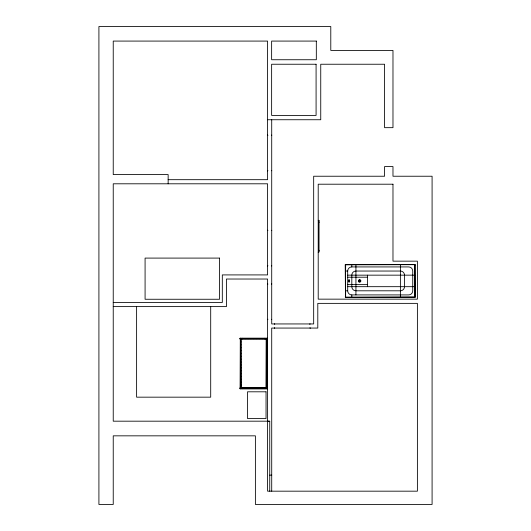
<?xml version="1.0" encoding="UTF-8"?>
<svg xmlns="http://www.w3.org/2000/svg" width="531" height="531" viewBox="0 0 531 531"><rect width="100%" height="100%" fill="white"/><g stroke="black" fill="none" stroke-linecap="round" stroke-linejoin="round"><path stroke-width="0.8" d="M345.223 264.869L345.635 264.458L414.95 264.484L415.149 297.181L345.482 297.353L345.223 264.869L345.635 264.869M349.04 281.284C348.455 284.138 348.535 277.574 349.046 280.64M358.83 280.726L358.843 281.151A0.823 0.823 0 0 0 359.441 281.722L359.865 281.709A0.823 0.823 0 0 0 360.436 281.111L360.423 280.687A0.823 0.823 0 0 0 359.826 280.122L359.401 280.129A0.823 0.823 0 0 0 358.83 280.726L359.507 280.799L359.507 280.116M267.637 265.971L267.597 266.164A0.996 0.704 0 0 1 267.637 265.971L267.916 265.692M267.637 319.483L267.597 319.675A0.996 0.704 0 0 1 267.637 319.483L267.916 319.204M267.637 170.743L267.597 170.936A0.996 0.704 0 0 1 267.637 170.743L267.916 170.464M318.202 252.152L319.025 251.853L319.025 220.571L318.202 220.265M266.861 350.679L266.814 350.307M266.861 362.208L266.814 361.837M266.861 373.731L266.814 373.359M266.861 382.38L266.814 382.008M271.666 135.252L271.713 135.066A0.69 0.485 0 0 1 271.666 135.252L271.64 135.292M271.666 230.481L271.713 230.295A0.69 0.485 0 0 1 271.666 230.481L271.606 230.554M271.666 283.992L271.713 283.806A0.69 0.485 0 0 1 271.666 283.992L271.606 284.065M318.972 222.117L319.025 221.912A0.777 0.551 0 0 1 318.972 222.117L318.865 222.243M309.819 324.169L310.157 323.943A0.69 0.485 -90 0 0 309.971 323.996M266.814 342.103L266.814 341.665M266.814 344.984L266.861 344.612M266.814 347.865L266.814 347.427M266.814 353.626L266.814 353.188M266.814 356.507L266.861 356.135M266.814 359.387L266.814 358.956M266.814 365.155L266.814 364.717M266.814 368.036L266.861 367.664M266.814 370.917L266.814 370.479M266.814 376.678L266.814 376.24M266.814 379.559L266.814 379.121M266.814 385.32L266.814 384.889M318.939 252.013L318.965 251.973A0.71 0.498 0 0 0 319.025 251.853M240.045 338.28L267.212 338.28L267.106 339.004L240.145 339.004L240.045 338.28L267.212 338.28M242.514 338.28L242.514 338.897M264.743 338.28L264.743 338.897M240.045 388.088L267.212 388.088L267.106 388.811L240.145 388.811L240.045 388.088L267.212 388.088M241.074 387.882L240.968 339.004L241.074 387.882L240.251 387.882L240.351 339.004L240.251 387.882M242.514 388.088L242.514 388.705M264.743 388.088L264.743 388.705M241.074 387.783L266.184 387.783M274.653 327.912L274.288 328.065A0.996 0.704 -90 0 0 274.487 328.025L274.487 328.025M240.815 342.15L240.815 341.619M240.815 345.031L240.815 344.5M240.815 347.911L240.815 347.38M240.815 350.792L240.815 350.261M240.815 353.679L240.815 353.142M240.815 356.56L240.815 356.022M240.815 359.441L240.815 358.903M240.815 362.321L240.815 361.784M240.815 365.202L240.815 364.671M240.815 368.083L240.815 367.552M240.815 370.963L240.815 370.432M240.815 373.844L240.815 373.313M240.815 376.731L240.815 376.194M240.815 379.612L240.815 379.074M240.815 382.493L240.815 381.955M240.815 385.373L240.815 384.836M267.597 119.74L320.744 119.74L320.744 64.238L384.583 64.238L384.583 127.666L392.98 127.666L392.98 50.412L330.786 50.412L330.786 26.55L98.912 26.55L98.912 504.45L113.236 504.45L113.236 435.838L255.391 435.838L255.391 504.45L432.088 504.45L432.088 176.232L392.98 176.232L392.98 166.568L384.583 166.568L384.583 176.232L313.675 176.232L313.675 323.943L271.713 323.943L271.713 119.74M168.148 179.684L267.597 179.684L267.597 41.079L113.236 41.079L113.236 174.58L168.148 174.58L168.148 183.799M414.791 264.869L415.202 264.869M351.814 266.927L408.618 266.927A4.115 4.115 0 0 1 412.733 271.042L412.733 290.802A4.115 4.115 0 0 1 408.618 294.917L351.814 294.917A4.115 4.115 0 0 1 347.699 290.802L347.699 271.042A4.115 4.115 0 0 1 351.814 266.927L351.814 264.664M347.699 271.042L345.635 271.042L345.635 264.458M347.699 275.158L414.791 275.158M347.699 277.215L367.452 277.215M360.443 280.799L359.759 280.799L359.759 280.116M358.823 281.045L359.507 281.045L359.507 281.729M360.443 281.045L359.759 281.045L359.759 281.729M347.699 284.623L367.452 284.623M347.699 286.68L414.791 286.68M347.699 290.802L345.635 290.802L345.635 297.387M345.223 296.975L345.635 296.975M414.791 296.975L415.202 296.975M113.236 302.491L222.316 302.491L222.316 274.912L267.597 274.912L267.597 183.799L113.236 183.799L113.236 421.183L269.741 421.183L269.741 491.175M113.236 306.606L226.438 306.606L226.438 279.027L267.597 279.027L267.597 491.175L417.393 491.175L417.393 303.367L317.797 303.367L317.797 328.065L271.713 328.065L271.713 491.175M240.045 338.897L267.212 338.897M266.184 387.882L266.283 339.004L266.184 387.882L267.007 387.882L267.007 339.103M240.045 388.705L267.212 388.705M269.741 421.315L267.73 421.183M269.741 475.132L271.713 475.132M310.17 328.045L310.303 328.065A0.996 0.704 -90 0 1 310.111 328.025L309.945 327.912M267.916 135.398L267.597 134.92A0.996 0.704 0 0 0 267.637 135.12L267.67 135.179M267.916 230.62L267.597 230.149A0.996 0.704 0 0 0 267.637 230.341L267.637 230.341M267.916 284.138L267.597 283.66A0.996 0.704 0 0 0 267.637 283.859M274.62 323.996L274.487 323.95A0.69 0.485 -90 0 1 274.62 323.996L274.773 324.169M318.865 250.181L319.025 250.506A0.777 0.551 0 0 0 318.972 250.3M271.606 170.531L271.713 170.79A0.69 0.485 0 0 0 271.666 170.604M271.606 265.759L271.713 266.018A0.69 0.485 0 0 0 271.666 265.832M271.606 319.27L271.713 319.529A0.69 0.485 0 0 0 271.666 319.343M318.939 220.411L318.965 220.445A0.71 0.498 0 0 1 319.025 220.571L319.025 220.571M414.791 264.458L414.791 297.387M400.387 264.458L400.387 297.387M367.452 275.158L367.452 286.68M355.929 264.458L355.929 294.917M351.814 294.917L351.814 297.181M267.106 338.181L267.106 339.004M267.106 387.988L267.106 388.811M240.145 338.181L240.145 339.004M240.145 387.988L240.145 388.811M210.701 306.606L210.701 397.168L136.613 397.168L136.613 306.606M348.986 280.56C349.332 285.671 349.783 277.082 348.986 280.56M345.435 264.843L345.562 297.168L414.983 297.055L414.87 264.677L345.442 264.816M244.685 338.512L245.282 338.672L244.685 338.512M247.565 338.512L248.163 338.672L247.565 338.512M250.446 338.512L251.044 338.672L250.446 338.512M244.685 388.32L245.282 388.48L244.685 388.32M253.327 338.512L253.924 338.672L253.327 338.512M247.565 388.32L248.163 388.48L247.565 388.32M256.214 338.512L256.805 338.672L256.214 338.512M250.446 388.32L251.044 388.48L250.446 388.32M259.095 338.512L259.692 338.672L259.095 338.512M253.327 388.32L253.924 388.48L253.327 388.32M261.975 338.512L262.573 338.672L261.975 338.512M256.214 388.32L256.805 388.48L256.214 388.32M259.095 388.32L259.692 388.48L259.095 388.32M261.975 388.32L262.573 388.48L261.975 388.32M316.323 41.079L271.633 41.079L271.633 59.744L316.323 59.744L316.323 41.079M316.084 64.238L271.633 64.238L271.633 115.419L316.084 115.419L316.084 64.238M392.98 184.204L318.208 184.204L318.208 299.152L417.393 299.152L417.393 261.152L392.98 261.152L392.98 184.204M219.502 258.093L145.082 258.093L145.082 299.258L219.502 299.258L219.502 258.093M400.387 271.042L355.929 271.042A4.115 4.115 0 0 0 351.814 275.158L351.814 286.68A4.115 4.115 0 0 0 355.929 290.802L400.387 290.802A4.115 4.115 0 0 0 404.503 286.68L404.503 275.158A4.115 4.115 0 0 0 400.387 271.042M266.044 391.805L247.519 391.805L247.519 418.561L266.044 418.561L266.044 391.805M358.757 281.795A1.235 1.235 0 0 0 360.828 281.238A1.235 1.235 0 0 0 359.314 279.731A1.235 1.235 0 0 0 358.757 281.795"/></g></svg>
